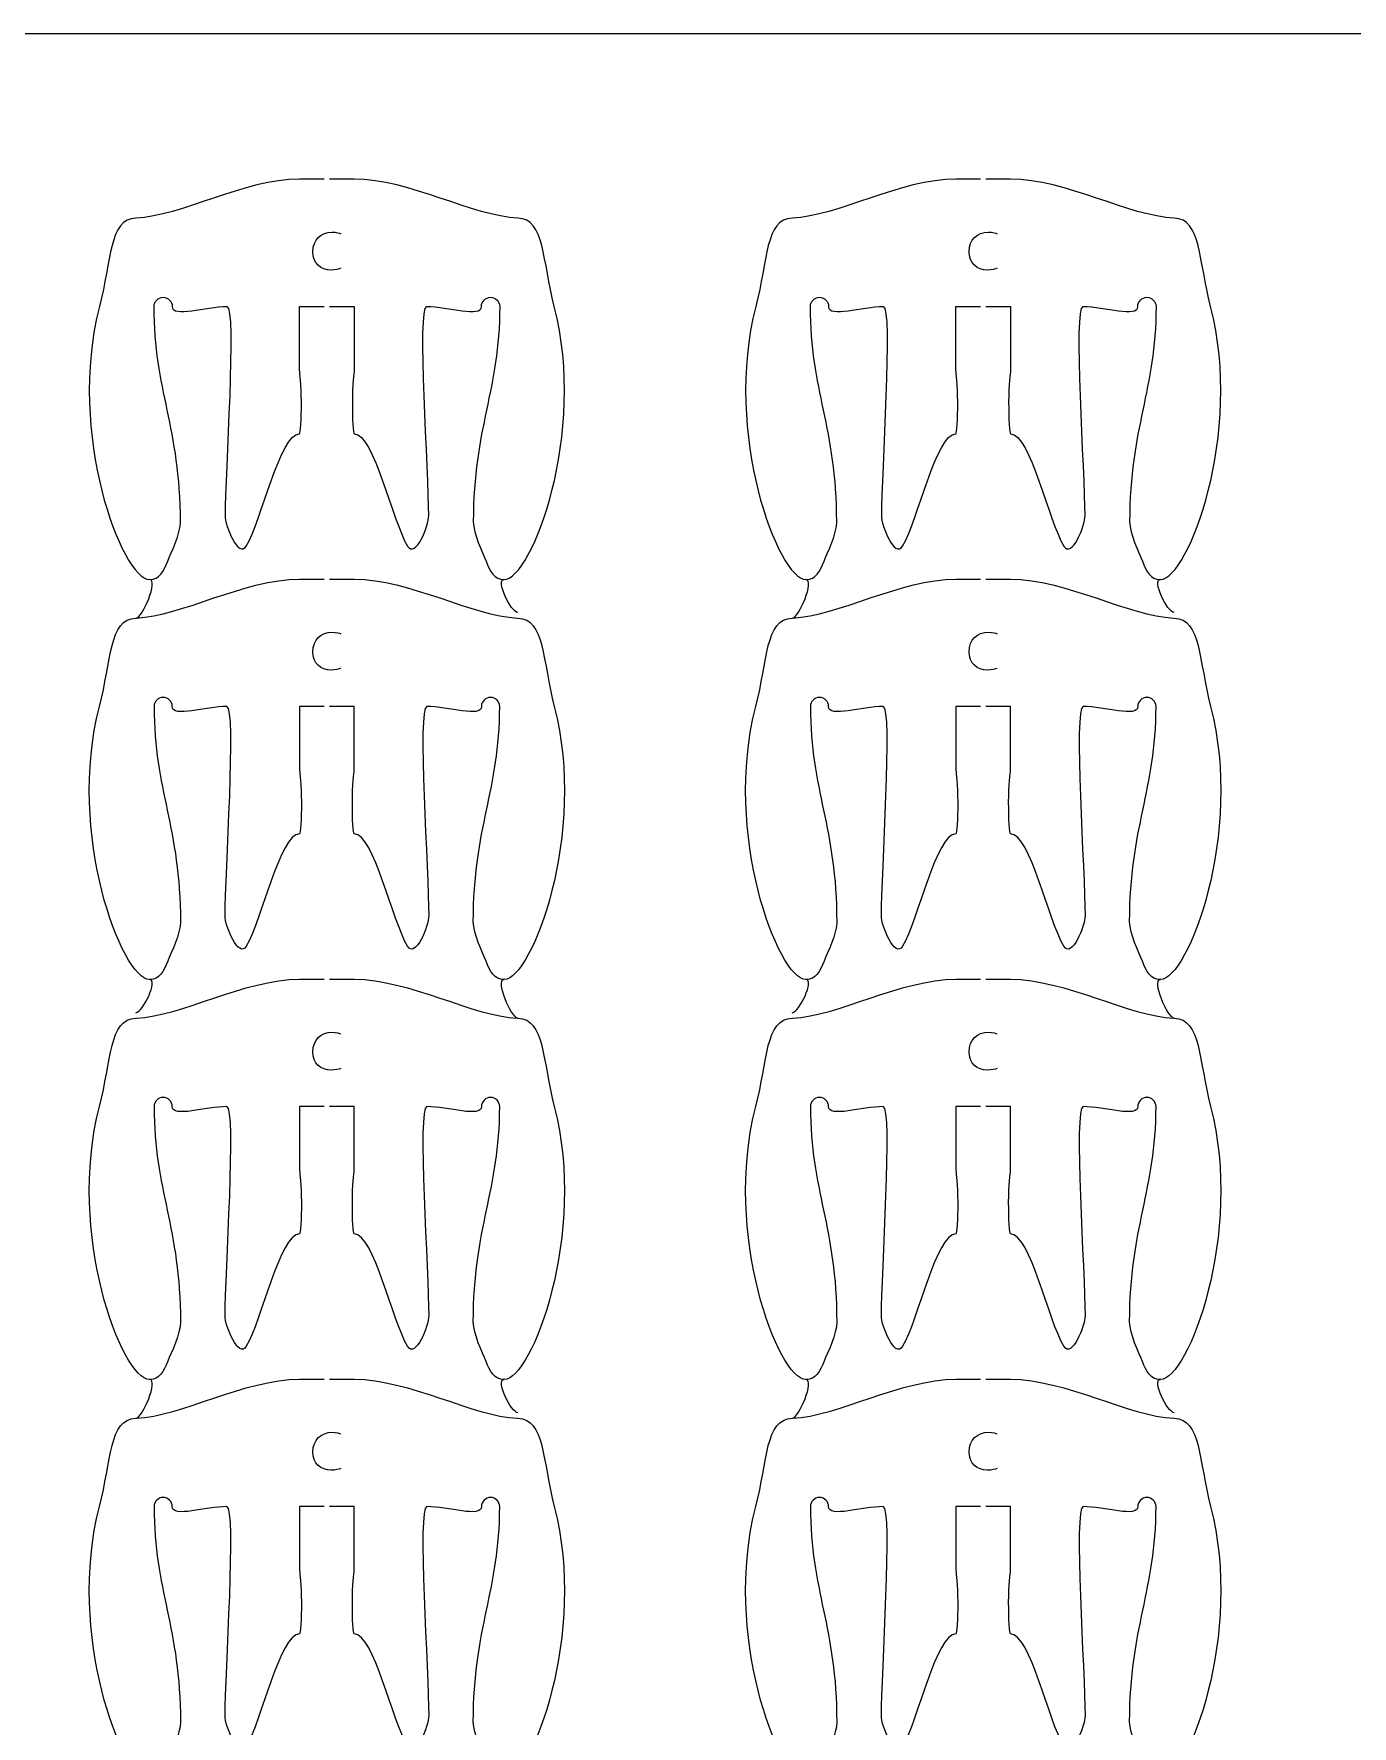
# Model space of a CAD drawing. Extents: x 0 to 300, y 0 to 300.
# Drawn here: x 151.9 to 224.4, y 207.1 to 300.1 of the extents above; entities that cross this region are included whole.
import ezdxf

# ---------------------------------------------------------------- set-up
doc = ezdxf.new("R2010")
doc.units = 0
doc.header["$MEASUREMENT"] = 0
doc.layers.add('DEFAULT', color=7, linetype='CONTINUOUS')

msp = doc.modelspace()

# ---------------------------------------------------------------- linework, layer by layer
at = {"layer": 'DEFAULT', "color": 1}
msp.add_lwpolyline([(294.852, 300.1), (5.151, 300.1)], dxfattribs=at)
for points, knots in [([(167.887, 292.115), (167.438, 292.115), (166.989, 292.115), (166.54, 292.115), (163.499, 292.115), (159.981, 290.051), (157.537, 289.973), (156.058, 289.931), (156.189, 287.61), (155.54, 285.116), (153.723, 278.159), (156.771, 270.108), (158.292, 270.108), (158.845, 270.108), (159.064, 270.553), (159.29, 271.11), (159.491, 271.611), (159.988, 272.62), (159.988, 273.276), (159.988, 278.466), (158.539, 280.512), (158.539, 285.116), (158.539, 285.391), (158.764, 285.617), (159.039, 285.617), (159.315, 285.617), (159.54, 285.391), (159.54, 285.116), (159.54, 284.481), (161.389, 285.116), (162.539, 285.116), (163.089, 285.116), (162.44, 275.838), (162.44, 273.626), (162.44, 273.051), (163.178, 271.227), (163.611, 271.943), (164.433, 273.298), (165.453, 278.116), (166.54, 278.116), (166.596, 278.116), (166.638, 278.9), (166.638, 279.866), (166.638, 280.833), (166.54, 281.44), (166.54, 281.616), (166.54, 282.783), (166.54, 283.949), (166.54, 285.116), (166.989, 285.116), (167.438, 285.116), (167.887, 285.116)], [0, 0, 0, 0, 3.82, 3.82, 3.82, 4.82, 4.82, 4.82, 5.82, 5.82, 5.82, 6.82, 6.82, 6.82, 7.82, 7.82, 7.82, 8.82, 8.82, 8.82, 9.82, 9.82, 9.82, 10.82, 10.82, 10.82, 11.82, 11.82, 11.82, 12.82, 12.82, 12.82, 13.82, 13.82, 13.82, 14.82, 14.82, 14.82, 15.82, 15.82, 15.82, 16.82, 16.82, 16.82, 17.82, 17.82, 17.82, 27.74, 27.74, 27.74, 31.56, 31.56, 31.56, 31.56]), ([(168.191, 285.116), (168.64, 285.116), (169.089, 285.116), (169.538, 285.116), (169.538, 283.949), (169.538, 282.783), (169.538, 281.616), (169.538, 281.44), (169.439, 280.833), (169.439, 279.866), (169.439, 278.9), (169.485, 278.116), (169.538, 278.116), (170.625, 278.116), (171.644, 273.298), (172.47, 271.943), (172.904, 271.227), (173.641, 273.051), (173.641, 273.626), (173.641, 275.838), (172.988, 285.116), (173.539, 285.116), (174.689, 285.116), (176.537, 284.481), (176.537, 285.116), (176.537, 285.391), (176.763, 285.617), (177.038, 285.617), (177.313, 285.617), (177.539, 285.391), (177.539, 285.116), (177.539, 280.512), (176.089, 278.466), (176.089, 273.276), (176.089, 272.62), (176.583, 271.611), (176.788, 271.11), (177.01, 270.553), (177.232, 270.108), (177.786, 270.108), (179.307, 270.108), (182.355, 278.159), (180.538, 285.116), (179.889, 287.61), (180.019, 289.931), (178.541, 289.973), (176.096, 290.051), (172.579, 292.115), (169.538, 292.115), (169.089, 292.115), (168.64, 292.115), (168.191, 292.115)], [0, 0, 0, 0, 3.82, 3.82, 3.82, 13.74, 13.74, 13.74, 14.74, 14.74, 14.74, 15.74, 15.74, 15.74, 16.74, 16.74, 16.74, 17.74, 17.74, 17.74, 18.74, 18.74, 18.74, 19.74, 19.74, 19.74, 20.74, 20.74, 20.74, 21.74, 21.74, 21.74, 22.74, 22.74, 22.74, 23.74, 23.74, 23.74, 24.74, 24.74, 24.74, 25.74, 25.74, 25.74, 26.74, 26.74, 26.74, 27.74, 27.74, 27.74, 31.56, 31.56, 31.56, 31.56]), ([(203.966, 292.115), (203.517, 292.115), (203.068, 292.115), (202.619, 292.115), (199.578, 292.115), (196.06, 290.051), (193.616, 289.973), (192.137, 289.931), (192.268, 287.61), (191.619, 285.116), (189.802, 278.159), (192.85, 270.108), (194.371, 270.108), (194.924, 270.108), (195.143, 270.553), (195.369, 271.11), (195.57, 271.611), (196.067, 272.62), (196.067, 273.276), (196.067, 278.466), (194.618, 280.512), (194.618, 285.116), (194.618, 285.391), (194.843, 285.617), (195.118, 285.617), (195.394, 285.617), (195.619, 285.391), (195.619, 285.116), (195.619, 284.481), (197.468, 285.116), (198.618, 285.116), (199.168, 285.116), (198.519, 275.838), (198.519, 273.626), (198.519, 273.051), (199.257, 271.227), (199.69, 271.943), (200.512, 273.298), (201.532, 278.116), (202.619, 278.116), (202.675, 278.116), (202.717, 278.9), (202.717, 279.866), (202.717, 280.833), (202.619, 281.44), (202.619, 281.616), (202.619, 282.783), (202.619, 283.949), (202.619, 285.116), (203.068, 285.116), (203.517, 285.116), (203.966, 285.116)], [0, 0, 0, 0, 3.82, 3.82, 3.82, 4.82, 4.82, 4.82, 5.82, 5.82, 5.82, 6.82, 6.82, 6.82, 7.82, 7.82, 7.82, 8.82, 8.82, 8.82, 9.82, 9.82, 9.82, 10.82, 10.82, 10.82, 11.82, 11.82, 11.82, 12.82, 12.82, 12.82, 13.82, 13.82, 13.82, 14.82, 14.82, 14.82, 15.82, 15.82, 15.82, 16.82, 16.82, 16.82, 17.82, 17.82, 17.82, 27.74, 27.74, 27.74, 31.56, 31.56, 31.56, 31.56]), ([(204.27, 285.116), (204.719, 285.116), (205.168, 285.116), (205.617, 285.116), (205.617, 283.949), (205.617, 282.783), (205.617, 281.616), (205.617, 281.44), (205.518, 280.833), (205.518, 279.866), (205.518, 278.9), (205.564, 278.116), (205.617, 278.116), (206.704, 278.116), (207.723, 273.298), (208.549, 271.943), (208.983, 271.227), (209.72, 273.051), (209.72, 273.626), (209.72, 275.838), (209.067, 285.116), (209.618, 285.116), (210.768, 285.116), (212.616, 284.481), (212.616, 285.116), (212.616, 285.391), (212.842, 285.617), (213.117, 285.617), (213.392, 285.617), (213.618, 285.391), (213.618, 285.116), (213.618, 280.512), (212.168, 278.466), (212.168, 273.276), (212.168, 272.62), (212.662, 271.611), (212.867, 271.11), (213.089, 270.553), (213.311, 270.108), (213.865, 270.108), (215.386, 270.108), (218.434, 278.159), (216.617, 285.116), (215.968, 287.61), (216.098, 289.931), (214.62, 289.973), (212.175, 290.051), (208.658, 292.115), (205.617, 292.115), (205.168, 292.115), (204.719, 292.115), (204.27, 292.115)], [0, 0, 0, 0, 3.82, 3.82, 3.82, 13.74, 13.74, 13.74, 14.74, 14.74, 14.74, 15.74, 15.74, 15.74, 16.74, 16.74, 16.74, 17.74, 17.74, 17.74, 18.74, 18.74, 18.74, 19.74, 19.74, 19.74, 20.74, 20.74, 20.74, 21.74, 21.74, 21.74, 22.74, 22.74, 22.74, 23.74, 23.74, 23.74, 24.74, 24.74, 24.74, 25.74, 25.74, 25.74, 26.74, 26.74, 26.74, 27.74, 27.74, 27.74, 31.56, 31.56, 31.56, 31.56]), ([(167.887, 263.127), (167.438, 263.127), (166.989, 263.127), (166.54, 263.127), (166.54, 261.96), (166.54, 260.794), (166.54, 259.627), (166.54, 259.451), (166.638, 258.844), (166.638, 257.878), (166.638, 256.911), (166.596, 256.128), (166.54, 256.128), (165.453, 256.128), (164.433, 251.305), (163.611, 249.951), (163.178, 249.238), (162.44, 251.062), (162.44, 251.633), (162.44, 253.845), (163.089, 263.127), (162.539, 263.127), (161.389, 263.127), (159.54, 262.492), (159.54, 263.127), (159.54, 263.402), (159.315, 263.628), (159.039, 263.628), (158.764, 263.628), (158.539, 263.402), (158.539, 263.127), (158.539, 258.523), (159.988, 256.477), (159.988, 251.288), (159.988, 250.632), (159.491, 249.623), (159.29, 249.122), (159.064, 248.564), (158.845, 248.12), (158.292, 248.12), (156.771, 248.12), (153.723, 256.17), (155.54, 263.127), (156.189, 265.621), (156.058, 267.942), (157.537, 267.985), (157.547, 267.985), (157.554, 267.985), (157.565, 267.988), (160.01, 268.076), (163.509, 270.126), (166.54, 270.126), (166.989, 270.126), (167.438, 270.126), (167.887, 270.126)], [0, 0, 0, 0, 3.82, 3.82, 3.82, 13.74, 13.74, 13.74, 14.74, 14.74, 14.74, 15.74, 15.74, 15.74, 16.74, 16.74, 16.74, 17.74, 17.74, 17.74, 18.74, 18.74, 18.74, 19.74, 19.74, 19.74, 20.74, 20.74, 20.74, 21.74, 21.74, 21.74, 22.74, 22.74, 22.74, 23.74, 23.74, 23.74, 24.74, 24.74, 24.74, 25.74, 25.74, 25.74, 26.74, 26.74, 26.74, 27.74, 27.74, 27.74, 28.74, 28.74, 28.74, 32.56, 32.56, 32.56, 32.56]), ([(168.191, 270.126), (168.64, 270.126), (169.089, 270.126), (169.538, 270.126), (172.568, 270.126), (176.068, 268.076), (178.513, 267.988), (178.523, 267.985), (178.53, 267.985), (178.541, 267.985), (180.019, 267.942), (179.889, 265.621), (180.538, 263.127), (182.355, 256.17), (179.307, 248.12), (177.786, 248.12), (177.232, 248.12), (177.01, 248.564), (176.788, 249.122), (176.583, 249.623), (176.089, 250.632), (176.089, 251.288), (176.089, 256.477), (177.539, 258.523), (177.539, 263.127), (177.539, 263.402), (177.313, 263.628), (177.038, 263.628), (176.763, 263.628), (176.537, 263.402), (176.537, 263.127), (176.537, 262.492), (174.689, 263.127), (173.539, 263.127), (172.988, 263.127), (173.641, 253.845), (173.641, 251.633), (173.641, 251.062), (172.904, 249.238), (172.47, 249.951), (171.644, 251.305), (170.625, 256.128), (169.538, 256.128), (169.485, 256.128), (169.439, 256.911), (169.439, 257.878), (169.439, 258.844), (169.538, 259.451), (169.538, 259.627), (169.538, 260.794), (169.538, 261.96), (169.538, 263.127), (169.089, 263.127), (168.64, 263.127), (168.191, 263.127)], [0, 0, 0, 0, 3.82, 3.82, 3.82, 4.82, 4.82, 4.82, 5.82, 5.82, 5.82, 6.82, 6.82, 6.82, 7.82, 7.82, 7.82, 8.82, 8.82, 8.82, 9.82, 9.82, 9.82, 10.82, 10.82, 10.82, 11.82, 11.82, 11.82, 12.82, 12.82, 12.82, 13.82, 13.82, 13.82, 14.82, 14.82, 14.82, 15.82, 15.82, 15.82, 16.82, 16.82, 16.82, 17.82, 17.82, 17.82, 18.82, 18.82, 18.82, 28.74, 28.74, 28.74, 32.56, 32.56, 32.56, 32.56]), ([(203.966, 263.127), (203.517, 263.127), (203.068, 263.127), (202.619, 263.127), (202.619, 261.96), (202.619, 260.794), (202.619, 259.627), (202.619, 259.451), (202.717, 258.844), (202.717, 257.878), (202.717, 256.911), (202.675, 256.128), (202.619, 256.128), (201.532, 256.128), (200.512, 251.305), (199.69, 249.951), (199.257, 249.238), (198.519, 251.062), (198.519, 251.633), (198.519, 253.845), (199.168, 263.127), (198.618, 263.127), (197.468, 263.127), (195.619, 262.492), (195.619, 263.127), (195.619, 263.402), (195.394, 263.628), (195.118, 263.628), (194.843, 263.628), (194.618, 263.402), (194.618, 263.127), (194.618, 258.523), (196.067, 256.477), (196.067, 251.288), (196.067, 250.632), (195.57, 249.623), (195.369, 249.122), (195.143, 248.564), (194.924, 248.12), (194.371, 248.12), (192.85, 248.12), (189.802, 256.17), (191.619, 263.127), (192.268, 265.621), (192.137, 267.942), (193.616, 267.985), (193.626, 267.985), (193.633, 267.985), (193.644, 267.988), (196.089, 268.076), (199.588, 270.126), (202.619, 270.126), (203.068, 270.126), (203.517, 270.126), (203.966, 270.126)], [0, 0, 0, 0, 3.82, 3.82, 3.82, 13.74, 13.74, 13.74, 14.74, 14.74, 14.74, 15.74, 15.74, 15.74, 16.74, 16.74, 16.74, 17.74, 17.74, 17.74, 18.74, 18.74, 18.74, 19.74, 19.74, 19.74, 20.74, 20.74, 20.74, 21.74, 21.74, 21.74, 22.74, 22.74, 22.74, 23.74, 23.74, 23.74, 24.74, 24.74, 24.74, 25.74, 25.74, 25.74, 26.74, 26.74, 26.74, 27.74, 27.74, 27.74, 28.74, 28.74, 28.74, 32.56, 32.56, 32.56, 32.56]), ([(204.27, 270.126), (204.719, 270.126), (205.168, 270.126), (205.617, 270.126), (208.647, 270.126), (212.147, 268.076), (214.592, 267.988), (214.602, 267.985), (214.609, 267.985), (214.62, 267.985), (216.098, 267.942), (215.968, 265.621), (216.617, 263.127), (218.434, 256.17), (215.386, 248.12), (213.865, 248.12), (213.311, 248.12), (213.089, 248.564), (212.867, 249.122), (212.662, 249.623), (212.168, 250.632), (212.168, 251.288), (212.168, 256.477), (213.618, 258.523), (213.618, 263.127), (213.618, 263.402), (213.392, 263.628), (213.117, 263.628), (212.842, 263.628), (212.616, 263.402), (212.616, 263.127), (212.616, 262.492), (210.768, 263.127), (209.618, 263.127), (209.067, 263.127), (209.72, 253.845), (209.72, 251.633), (209.72, 251.062), (208.983, 249.238), (208.549, 249.951), (207.723, 251.305), (206.704, 256.128), (205.617, 256.128), (205.564, 256.128), (205.518, 256.911), (205.518, 257.878), (205.518, 258.844), (205.617, 259.451), (205.617, 259.627), (205.617, 260.794), (205.617, 261.96), (205.617, 263.127), (205.168, 263.127), (204.719, 263.127), (204.27, 263.127)], [0, 0, 0, 0, 3.82, 3.82, 3.82, 4.82, 4.82, 4.82, 5.82, 5.82, 5.82, 6.82, 6.82, 6.82, 7.82, 7.82, 7.82, 8.82, 8.82, 8.82, 9.82, 9.82, 9.82, 10.82, 10.82, 10.82, 11.82, 11.82, 11.82, 12.82, 12.82, 12.82, 13.82, 13.82, 13.82, 14.82, 14.82, 14.82, 15.82, 15.82, 15.82, 16.82, 16.82, 16.82, 17.82, 17.82, 17.82, 18.82, 18.82, 18.82, 28.74, 28.74, 28.74, 32.56, 32.56, 32.56, 32.56]), ([(167.887, 241.135), (167.438, 241.135), (166.989, 241.135), (166.54, 241.135), (166.54, 239.968), (166.54, 238.802), (166.54, 237.635), (166.54, 237.459), (166.638, 236.852), (166.638, 235.885), (166.638, 234.919), (166.596, 234.136), (166.54, 234.136), (165.453, 234.136), (164.433, 229.317), (163.611, 227.962), (163.178, 227.249), (162.44, 229.073), (162.44, 229.645), (162.44, 231.857), (163.089, 241.135), (162.539, 241.135), (161.389, 241.135), (159.54, 240.5), (159.54, 241.135), (159.54, 241.41), (159.315, 241.636), (159.039, 241.636), (158.764, 241.636), (158.539, 241.41), (158.539, 241.135), (158.539, 236.531), (159.988, 234.485), (159.988, 229.296), (159.988, 228.639), (159.491, 227.63), (159.29, 227.13), (159.064, 226.572), (158.845, 226.128), (158.292, 226.128), (156.771, 226.128), (153.723, 234.178), (155.54, 241.135), (156.189, 243.629), (156.058, 245.95), (157.537, 245.993), (157.547, 245.993), (157.554, 245.993), (157.565, 245.996), (160.01, 246.084), (163.509, 248.134), (166.54, 248.134), (166.989, 248.134), (167.438, 248.134), (167.887, 248.134)], [0, 0, 0, 0, 3.82, 3.82, 3.82, 13.74, 13.74, 13.74, 14.74, 14.74, 14.74, 15.74, 15.74, 15.74, 16.74, 16.74, 16.74, 17.74, 17.74, 17.74, 18.74, 18.74, 18.74, 19.74, 19.74, 19.74, 20.74, 20.74, 20.74, 21.74, 21.74, 21.74, 22.74, 22.74, 22.74, 23.74, 23.74, 23.74, 24.74, 24.74, 24.74, 25.74, 25.74, 25.74, 26.74, 26.74, 26.74, 27.74, 27.74, 27.74, 28.74, 28.74, 28.74, 32.56, 32.56, 32.56, 32.56]), ([(168.191, 248.134), (168.64, 248.134), (169.089, 248.134), (169.538, 248.134), (172.568, 248.134), (176.068, 246.084), (178.513, 245.996), (178.523, 245.993), (178.53, 245.993), (178.541, 245.993), (180.019, 245.95), (179.889, 243.629), (180.538, 241.135), (182.355, 234.178), (179.307, 226.128), (177.786, 226.128), (177.232, 226.128), (177.01, 226.572), (176.788, 227.129), (176.583, 227.63), (176.089, 228.639), (176.089, 229.296), (176.089, 234.485), (177.539, 236.531), (177.539, 241.135), (177.539, 241.41), (177.313, 241.636), (177.038, 241.636), (176.763, 241.636), (176.537, 241.41), (176.537, 241.135), (176.537, 240.5), (174.689, 241.135), (173.539, 241.135), (172.988, 241.135), (173.641, 231.857), (173.641, 229.645), (173.641, 229.073), (172.904, 227.249), (172.47, 227.962), (171.644, 229.317), (170.625, 234.136), (169.538, 234.136), (169.485, 234.136), (169.439, 234.919), (169.439, 235.885), (169.439, 236.852), (169.538, 237.459), (169.538, 237.635), (169.538, 238.802), (169.538, 239.968), (169.538, 241.135), (169.089, 241.135), (168.64, 241.135), (168.191, 241.135)], [0, 0, 0, 0, 3.82, 3.82, 3.82, 4.82, 4.82, 4.82, 5.82, 5.82, 5.82, 6.82, 6.82, 6.82, 7.82, 7.82, 7.82, 8.82, 8.82, 8.82, 9.82, 9.82, 9.82, 10.82, 10.82, 10.82, 11.82, 11.82, 11.82, 12.82, 12.82, 12.82, 13.82, 13.82, 13.82, 14.82, 14.82, 14.82, 15.82, 15.82, 15.82, 16.82, 16.82, 16.82, 17.82, 17.82, 17.82, 18.82, 18.82, 18.82, 28.74, 28.74, 28.74, 32.56, 32.56, 32.56, 32.56]), ([(203.966, 241.135), (203.517, 241.135), (203.068, 241.135), (202.619, 241.135), (202.619, 239.968), (202.619, 238.802), (202.619, 237.635), (202.619, 237.459), (202.717, 236.852), (202.717, 235.885), (202.717, 234.919), (202.675, 234.136), (202.619, 234.136), (201.532, 234.136), (200.512, 229.317), (199.69, 227.962), (199.257, 227.249), (198.519, 229.073), (198.519, 229.645), (198.519, 231.857), (199.168, 241.135), (198.618, 241.135), (197.468, 241.135), (195.619, 240.5), (195.619, 241.135), (195.619, 241.41), (195.394, 241.636), (195.118, 241.636), (194.843, 241.636), (194.618, 241.41), (194.618, 241.135), (194.618, 236.531), (196.067, 234.485), (196.067, 229.296), (196.067, 228.639), (195.57, 227.63), (195.369, 227.13), (195.143, 226.572), (194.924, 226.128), (194.371, 226.128), (192.85, 226.128), (189.802, 234.178), (191.619, 241.135), (192.268, 243.629), (192.137, 245.95), (193.616, 245.993), (193.626, 245.993), (193.633, 245.993), (193.644, 245.996), (196.089, 246.084), (199.588, 248.134), (202.619, 248.134), (203.068, 248.134), (203.517, 248.134), (203.966, 248.134)], [0, 0, 0, 0, 3.82, 3.82, 3.82, 13.74, 13.74, 13.74, 14.74, 14.74, 14.74, 15.74, 15.74, 15.74, 16.74, 16.74, 16.74, 17.74, 17.74, 17.74, 18.74, 18.74, 18.74, 19.74, 19.74, 19.74, 20.74, 20.74, 20.74, 21.74, 21.74, 21.74, 22.74, 22.74, 22.74, 23.74, 23.74, 23.74, 24.74, 24.74, 24.74, 25.74, 25.74, 25.74, 26.74, 26.74, 26.74, 27.74, 27.74, 27.74, 28.74, 28.74, 28.74, 32.56, 32.56, 32.56, 32.56]), ([(204.27, 248.134), (204.719, 248.134), (205.168, 248.134), (205.617, 248.134), (208.647, 248.134), (212.147, 246.084), (214.592, 245.996), (214.602, 245.993), (214.609, 245.993), (214.62, 245.993), (216.098, 245.95), (215.968, 243.629), (216.617, 241.135), (218.434, 234.178), (215.386, 226.128), (213.865, 226.128), (213.311, 226.128), (213.089, 226.572), (212.867, 227.129), (212.662, 227.63), (212.168, 228.639), (212.168, 229.296), (212.168, 234.485), (213.618, 236.531), (213.618, 241.135), (213.618, 241.41), (213.392, 241.636), (213.117, 241.636), (212.842, 241.636), (212.616, 241.41), (212.616, 241.135), (212.616, 240.5), (210.768, 241.135), (209.618, 241.135), (209.067, 241.135), (209.72, 231.857), (209.72, 229.645), (209.72, 229.073), (208.983, 227.249), (208.549, 227.962), (207.723, 229.317), (206.704, 234.136), (205.617, 234.136), (205.564, 234.136), (205.518, 234.919), (205.518, 235.885), (205.518, 236.852), (205.617, 237.459), (205.617, 237.635), (205.617, 238.802), (205.617, 239.968), (205.617, 241.135), (205.168, 241.135), (204.719, 241.135), (204.27, 241.135)], [0, 0, 0, 0, 3.82, 3.82, 3.82, 4.82, 4.82, 4.82, 5.82, 5.82, 5.82, 6.82, 6.82, 6.82, 7.82, 7.82, 7.82, 8.82, 8.82, 8.82, 9.82, 9.82, 9.82, 10.82, 10.82, 10.82, 11.82, 11.82, 11.82, 12.82, 12.82, 12.82, 13.82, 13.82, 13.82, 14.82, 14.82, 14.82, 15.82, 15.82, 15.82, 16.82, 16.82, 16.82, 17.82, 17.82, 17.82, 18.82, 18.82, 18.82, 28.74, 28.74, 28.74, 32.56, 32.56, 32.56, 32.56]), ([(167.887, 219.146), (167.438, 219.146), (166.989, 219.146), (166.54, 219.146), (166.54, 217.98), (166.54, 216.813), (166.54, 215.647), (166.54, 215.47), (166.638, 214.863), (166.638, 213.897), (166.638, 212.93), (166.596, 212.147), (166.54, 212.147), (165.453, 212.147), (164.433, 207.328), (163.611, 205.973), (163.178, 205.257), (162.44, 207.085), (162.44, 207.656), (162.44, 209.868), (163.089, 219.146), (162.539, 219.146), (161.389, 219.146), (159.54, 218.511), (159.54, 219.146), (159.54, 219.421), (159.315, 219.647), (159.039, 219.647), (158.764, 219.647), (158.539, 219.421), (158.539, 219.146), (158.539, 214.542), (159.988, 212.496), (159.988, 207.307), (159.988, 206.651), (159.491, 205.642), (159.29, 205.141), (159.064, 204.583), (158.845, 204.139), (158.292, 204.139), (156.771, 204.139), (153.723, 212.189), (155.54, 219.146), (156.189, 221.64), (156.058, 223.962), (157.537, 224.004), (157.547, 224.004), (157.554, 224.004), (157.565, 224.007), (160.01, 224.096), (163.509, 226.145), (166.54, 226.145), (166.989, 226.145), (167.438, 226.145), (167.887, 226.145)], [0, 0, 0, 0, 3.82, 3.82, 3.82, 13.74, 13.74, 13.74, 14.74, 14.74, 14.74, 15.74, 15.74, 15.74, 16.74, 16.74, 16.74, 17.74, 17.74, 17.74, 18.74, 18.74, 18.74, 19.74, 19.74, 19.74, 20.74, 20.74, 20.74, 21.74, 21.74, 21.74, 22.74, 22.74, 22.74, 23.74, 23.74, 23.74, 24.74, 24.74, 24.74, 25.74, 25.74, 25.74, 26.74, 26.74, 26.74, 27.74, 27.74, 27.74, 28.74, 28.74, 28.74, 32.56, 32.56, 32.56, 32.56]), ([(168.191, 226.145), (168.64, 226.145), (169.089, 226.145), (169.538, 226.145), (172.568, 226.145), (176.068, 224.096), (178.513, 224.007), (178.523, 224.004), (178.53, 224.004), (178.541, 224.004), (180.019, 223.962), (179.889, 221.64), (180.538, 219.146), (182.355, 212.189), (179.307, 204.139), (177.786, 204.139), (177.232, 204.139), (177.01, 204.583), (176.788, 205.141), (176.583, 205.642), (176.089, 206.651), (176.089, 207.307), (176.089, 212.496), (177.539, 214.542), (177.539, 219.146), (177.539, 219.421), (177.313, 219.647), (177.038, 219.647), (176.763, 219.647), (176.537, 219.421), (176.537, 219.146), (176.537, 218.511), (174.689, 219.146), (173.539, 219.146), (172.988, 219.146), (173.641, 209.868), (173.641, 207.656), (173.641, 207.085), (172.904, 205.257), (172.47, 205.973), (171.644, 207.328), (170.625, 212.147), (169.538, 212.147), (169.485, 212.147), (169.439, 212.93), (169.439, 213.897), (169.439, 214.863), (169.538, 215.47), (169.538, 215.647), (169.538, 216.813), (169.538, 217.98), (169.538, 219.146), (169.089, 219.146), (168.64, 219.146), (168.191, 219.146)], [0, 0, 0, 0, 3.82, 3.82, 3.82, 4.82, 4.82, 4.82, 5.82, 5.82, 5.82, 6.82, 6.82, 6.82, 7.82, 7.82, 7.82, 8.82, 8.82, 8.82, 9.82, 9.82, 9.82, 10.82, 10.82, 10.82, 11.82, 11.82, 11.82, 12.82, 12.82, 12.82, 13.82, 13.82, 13.82, 14.82, 14.82, 14.82, 15.82, 15.82, 15.82, 16.82, 16.82, 16.82, 17.82, 17.82, 17.82, 18.82, 18.82, 18.82, 28.74, 28.74, 28.74, 32.56, 32.56, 32.56, 32.56]), ([(203.966, 219.146), (203.517, 219.146), (203.068, 219.146), (202.619, 219.146), (202.619, 217.98), (202.619, 216.813), (202.619, 215.647), (202.619, 215.47), (202.717, 214.863), (202.717, 213.897), (202.717, 212.93), (202.675, 212.147), (202.619, 212.147), (201.532, 212.147), (200.512, 207.328), (199.69, 205.973), (199.257, 205.257), (198.519, 207.085), (198.519, 207.656), (198.519, 209.868), (199.168, 219.146), (198.618, 219.146), (197.468, 219.146), (195.619, 218.511), (195.619, 219.146), (195.619, 219.421), (195.394, 219.647), (195.118, 219.647), (194.843, 219.647), (194.618, 219.421), (194.618, 219.146), (194.618, 214.542), (196.067, 212.496), (196.067, 207.307), (196.067, 206.651), (195.57, 205.642), (195.369, 205.141), (195.143, 204.583), (194.924, 204.139), (194.371, 204.139), (192.85, 204.139), (189.802, 212.189), (191.619, 219.146), (192.268, 221.64), (192.137, 223.962), (193.616, 224.004), (193.626, 224.004), (193.633, 224.004), (193.644, 224.007), (196.089, 224.096), (199.588, 226.145), (202.619, 226.145), (203.068, 226.145), (203.517, 226.145), (203.966, 226.145)], [0, 0, 0, 0, 3.82, 3.82, 3.82, 13.74, 13.74, 13.74, 14.74, 14.74, 14.74, 15.74, 15.74, 15.74, 16.74, 16.74, 16.74, 17.74, 17.74, 17.74, 18.74, 18.74, 18.74, 19.74, 19.74, 19.74, 20.74, 20.74, 20.74, 21.74, 21.74, 21.74, 22.74, 22.74, 22.74, 23.74, 23.74, 23.74, 24.74, 24.74, 24.74, 25.74, 25.74, 25.74, 26.74, 26.74, 26.74, 27.74, 27.74, 27.74, 28.74, 28.74, 28.74, 32.56, 32.56, 32.56, 32.56]), ([(204.27, 226.145), (204.719, 226.145), (205.168, 226.145), (205.617, 226.145), (208.647, 226.145), (212.147, 224.096), (214.592, 224.007), (214.602, 224.004), (214.609, 224.004), (214.62, 224.004), (216.098, 223.962), (215.968, 221.64), (216.617, 219.146), (218.434, 212.189), (215.386, 204.139), (213.865, 204.139), (213.311, 204.139), (213.089, 204.583), (212.867, 205.141), (212.662, 205.642), (212.168, 206.651), (212.168, 207.307), (212.168, 212.496), (213.618, 214.542), (213.618, 219.146), (213.618, 219.421), (213.392, 219.647), (213.117, 219.647), (212.842, 219.647), (212.616, 219.421), (212.616, 219.146), (212.616, 218.511), (210.768, 219.146), (209.618, 219.146), (209.067, 219.146), (209.72, 209.868), (209.72, 207.656), (209.72, 207.085), (208.983, 205.257), (208.549, 205.973), (207.723, 207.328), (206.704, 212.147), (205.617, 212.147), (205.564, 212.147), (205.518, 212.93), (205.518, 213.897), (205.518, 214.863), (205.617, 215.47), (205.617, 215.647), (205.617, 216.813), (205.617, 217.98), (205.617, 219.146), (205.168, 219.146), (204.719, 219.146), (204.27, 219.146)], [0, 0, 0, 0, 3.82, 3.82, 3.82, 4.82, 4.82, 4.82, 5.82, 5.82, 5.82, 6.82, 6.82, 6.82, 7.82, 7.82, 7.82, 8.82, 8.82, 8.82, 9.82, 9.82, 9.82, 10.82, 10.82, 10.82, 11.82, 11.82, 11.82, 12.82, 12.82, 12.82, 13.82, 13.82, 13.82, 14.82, 14.82, 14.82, 15.82, 15.82, 15.82, 16.82, 16.82, 16.82, 17.82, 17.82, 17.82, 18.82, 18.82, 18.82, 28.74, 28.74, 28.74, 32.56, 32.56, 32.56, 32.56])]:
    msp.add_open_spline(points, degree=3, knots=knots, dxfattribs=at)
at = {"layer": 'DEFAULT', "color": 250}
for points in [[(168.805, 287.212), (168.709, 287.164), (168.517, 287.116), (168.271, 287.116), (167.702, 287.116), (167.273, 287.475), (167.273, 288.138), (167.273, 288.77), (167.702, 289.199), (168.328, 289.199), (168.58, 289.199), (168.739, 289.145), (168.808, 289.109)], [(204.884, 287.212), (204.788, 287.164), (204.596, 287.116), (204.35, 287.116), (203.781, 287.116), (203.352, 287.475), (203.352, 288.138), (203.352, 288.77), (203.781, 289.199), (204.407, 289.199), (204.659, 289.199), (204.818, 289.145), (204.887, 289.109)], [(168.805, 265.222), (168.709, 265.174), (168.517, 265.126), (168.271, 265.126), (167.702, 265.126), (167.273, 265.486), (167.273, 266.148), (167.273, 266.781), (167.702, 267.21), (168.328, 267.21), (168.58, 267.21), (168.739, 267.156), (168.808, 267.12)], [(204.884, 265.222), (204.788, 265.174), (204.596, 265.126), (204.35, 265.126), (203.781, 265.126), (203.352, 265.486), (203.352, 266.148), (203.352, 266.781), (203.781, 267.21), (204.407, 267.21), (204.659, 267.21), (204.818, 267.156), (204.887, 267.12)], [(168.805, 243.232), (168.709, 243.184), (168.517, 243.136), (168.271, 243.136), (167.702, 243.136), (167.273, 243.496), (167.273, 244.159), (167.273, 244.791), (167.702, 245.22), (168.328, 245.22), (168.58, 245.22), (168.739, 245.166), (168.808, 245.13)], [(204.884, 243.232), (204.788, 243.184), (204.596, 243.136), (204.35, 243.136), (203.781, 243.136), (203.352, 243.496), (203.352, 244.159), (203.352, 244.791), (203.781, 245.22), (204.407, 245.22), (204.659, 245.22), (204.818, 245.166), (204.887, 245.13)], [(168.805, 221.242), (168.709, 221.194), (168.517, 221.147), (168.271, 221.147), (167.702, 221.147), (167.273, 221.506), (167.273, 222.169), (167.273, 222.801), (167.702, 223.23), (168.328, 223.23), (168.58, 223.23), (168.739, 223.176), (168.808, 223.14)], [(204.884, 221.242), (204.788, 221.194), (204.596, 221.147), (204.35, 221.147), (203.781, 221.147), (203.352, 221.506), (203.352, 222.169), (203.352, 222.801), (203.781, 223.23), (204.407, 223.23), (204.659, 223.23), (204.818, 223.176), (204.887, 223.14)]]:
    msp.add_open_spline(points, degree=3, knots=[0, 0, 0, 0, 1, 1, 1, 2, 2, 2, 3, 3, 3, 4, 4, 4, 4], dxfattribs=at)
at = {"layer": 'DEFAULT', "color": 1}
for points in [[(157.537, 267.984), (157.907, 267.984), (158.8, 270.108), (158.292, 270.108)], [(178.542, 268.284), (178.172, 268.284), (177.279, 270.108), (177.787, 270.108)], [(193.616, 267.984), (193.986, 267.984), (194.879, 270.108), (194.371, 270.108)], [(214.621, 268.284), (214.251, 268.284), (213.358, 270.108), (213.866, 270.108)], [(157.537, 246.294), (157.907, 246.294), (158.8, 248.119), (158.292, 248.119)], [(178.542, 245.994), (178.172, 245.994), (177.279, 248.119), (177.787, 248.119)], [(193.616, 246.294), (193.986, 246.294), (194.879, 248.119), (194.371, 248.119)], [(214.621, 245.994), (214.251, 245.994), (213.358, 248.119), (213.866, 248.119)], [(157.537, 224.004), (157.907, 224.004), (158.8, 226.129), (158.292, 226.129)], [(178.542, 224.304), (178.172, 224.304), (177.279, 226.129), (177.787, 226.129)], [(193.616, 224.004), (193.986, 224.004), (194.879, 226.129), (194.371, 226.129)], [(214.621, 224.304), (214.251, 224.304), (213.358, 226.129), (213.866, 226.129)]]:
    msp.add_open_spline(points, degree=3, dxfattribs=at)

doc.saveas('drawing.dxf')
